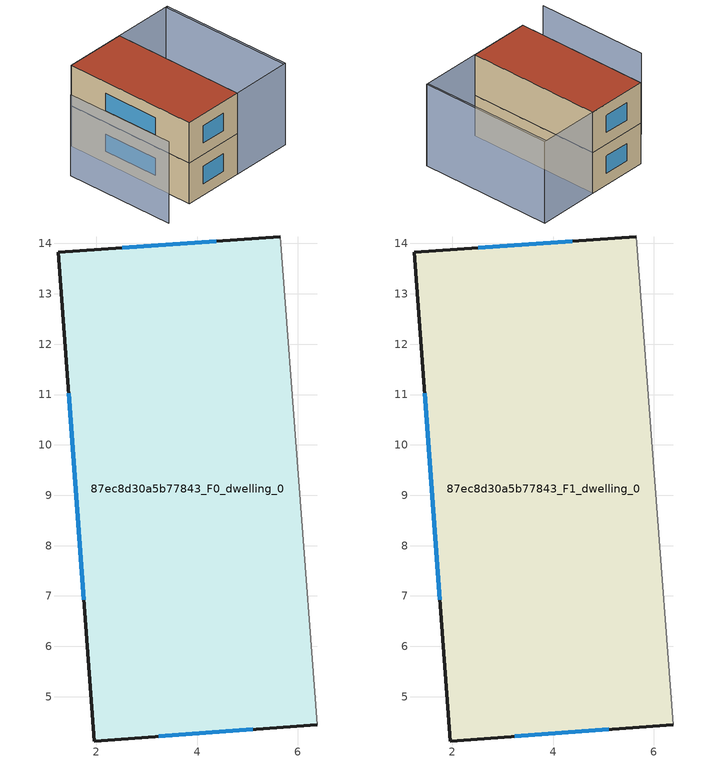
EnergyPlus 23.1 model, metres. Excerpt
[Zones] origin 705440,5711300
87ec8d30a5b77843_F0_dwelling_0
 floor ground (EU_floor_Construction): 5.65,14.13 6.39,4.45 1.96,4.12 1.24,13.83 z0
 wall outside (EU_wall_Construction): 5.65,14.13 1.24,13.83 1.96,4.12 6.39,4.45 z0:3
 wall adiabatic (EU_wall_Construction): 6.39,4.45 5.65,14.13 z0:3
 window (EU_Window_Construction): 4.38,14.04 2.51,13.91 / 3.24,4.21 5.11,4.35 / 1.45,11.02 1.75,6.93 z0.87:2.13
87ec8d30a5b77843_F1_dwelling_0
 floor to 87ec8d30a5b77843_F0_dwelling_0 (EU_floor_Construction): 5.65,14.13 6.38,4.45 1.96,4.12 1.24,13.83 z3
 wall outside (EU_wall_Construction): 5.65,14.13 1.24,13.83 1.96,4.12 6.39,4.45 z3:6
 wall adiabatic (EU_wall_Construction): 6.39,4.45 5.65,14.13 z3:6
 window (EU_Window_Construction): 4.38,14.04 2.51,13.91 / 3.24,4.21 5.11,4.35 / 1.45,11.02 1.75,6.93 z3.87:5.13
 roof outside (EU_roof_Construction): 6.39,4.45 5.65,14.13 1.24,13.83 1.96,4.12 z6
shading: 10.72,4.77 9.96,14.44 / -1.09,11.47 -0.44,3.45 / 6.38,4.45 5.65,14.13 / 5.65,14.13 10.11,14.46 / 10.11,14.46 10.85,4.78 / 10.85,4.78 6.38,4.45 z0:6
[Building]
EU S2 Campaign: North Axis=0; Terrain=City; Solar Distribution=FullExterior
[Site:Location]
London: Latitude=51.5; Longitude=-0.5; Time Zone=0; Elevation=25
[SizingPeriod:WeatherFileDays]
AnnualSizingPeriod: Begin Month=1; Begin Day of Month=1; End Month=12; End Day of Month=31; Day of Week for Start Day=Monday; Use Weather File Daylight Saving Period=No; Use Weather File Rain and Snow Indicators=No
[MATERIAL]
EU_InternalMass_Material: Roughness=MediumRough; Thickness=0.1; Conductivity=1; Density=1800; Specific Heat=900; Thermal Absorptance=0.9; Solar Absorptance=0.7; Visible Absorptance=0.7
[MATERIAL:NOMASS] Roughness=MediumRough; Thermal Absorptance=0.9; Solar Absorptance=0.7; Visible Absorptance=0.7
Name | Thermal Resistance
EU_wall_NoMass | 0.724719
EU_roof_NoMass | 2.98947
EU_floor_NoMass | 2.39157
[WINDOWMATERIAL:SIMPLEGLAZINGSYSTEM]
EU_Window_SimpleGlazing: UFactor=2.63425; Solar Heat Gain Coefficient=0.76; Visible Transmittance=0.76
[CONSTRUCTION]
EU_wall_Construction: EU_wall_NoMass
EU_roof_Construction: EU_roof_NoMass
EU_floor_Construction: EU_floor_NoMass
EU_Window_Construction: EU_Window_SimpleGlazing
EU_InternalMass_Construction: EU_InternalMass_Material
[ZONE] Type=1; Multiplier=1; Ceiling Height=autocalculate; Floor Area=autocalculate; Part of Total Floor Area=Yes
Name | Volume
87ec8d30a5b77843_F0_dwelling_0 | 129.225
87ec8d30a5b77843_F1_dwelling_0 | 129.226
[INTERNALMASS] Construction=EU_InternalMass_Construction; Surface Area=43.075
Name | Zone or ZoneList
87ec8d30a5b77843_F0_dwelling_0_EU_InternalMass | 87ec8d30a5b77843_F0_dwelling_0
87ec8d30a5b77843_F1_dwelling_0_EU_InternalMass | 87ec8d30a5b77843_F1_dwelling_0
[OTHEREQUIPMENT] Fuel Type=Electricity; Design Level Calculation Method=Watts/Area; Power per Zone Floor Area=1; Fraction Latent=0; Fraction Radiant=0; Fraction Lost=0; Carbon Dioxide Generation Rate=0; EndUse Subcategory=EU_Step8_InternalGains
Name | Zone or ZoneList or Space or SpaceList | Schedule
EU_Step8_InternalGain_87ec8d30a5b77843_F0_dwelling_0_f000 | 87ec8d30a5b77843_F0_dwelling_0 | EU_Step8_GainSchedule_87ec8d30a5b77843_F0_dwelling_0_f000
EU_Step8_InternalGain_87ec8d30a5b77843_F1_dwelling_0_f000 | 87ec8d30a5b77843_F1_dwelling_0 | EU_Step8_GainSchedule_87ec8d30a5b77843_F1_dwelling_0_f000
[ZONEVENTILATION:DESIGNFLOWRATE] Schedule=EU_AlwaysOn; Design Flow Rate Calculation Method=AirChanges/Hour; Air Changes per Hour=0.418135; Ventilation Type=Natural; Fan Pressure Rise=0; Fan Total Efficiency=1; Constant Term Coefficient=1; Temperature Term Coefficient=0; Velocity Term Coefficient=0; Velocity Squared Term Coefficient=0; Minimum Indoor Temperature=-100; Maximum Indoor Temperature=100; Delta Temperature=-100; Minimum Outdoor Temperature=-100; Maximum Outdoor Temperature=100; Maximum Wind Speed=40
Name | Zone or ZoneList or Space or SpaceList
EU_ConstantAir_87ec8d30a5b77843_F0_dwelling_0 | 87ec8d30a5b77843_F0_dwelling_0
EU_ConstantAir_87ec8d30a5b77843_F1_dwelling_0 | 87ec8d30a5b77843_F1_dwelling_0
[HVACTEMPLATE:THERMOSTAT] Constant Heating Setpoint=20; Constant Cooling Setpoint=50
EU_HeatOnly_87ec8d30a5b77843_F0_dwelling_0; EU_HeatOnly_87ec8d30a5b77843_F1_dwelling_0
[HVACTEMPLATE:ZONE:IDEALLOADSAIRSYSTEM] System Availability Schedule=EU_AlwaysOn; Maximum Heating Supply Air Temperature=50; Minimum Cooling Supply Air Temperature=13; Maximum Heating Supply Air Humidity Ratio=0.0156; Minimum Cooling Supply Air Humidity Ratio=0.0077; Heating Limit=NoLimit; Cooling Limit=NoLimit; Heating Availability Schedule=EU_AlwaysOn; Cooling Availability Schedule=EU_CoolingOff; Dehumidification Control Type=ConstantSensibleHeatRatio; Cooling Sensible Heat Ratio=0.7; Dehumidification Setpoint=60; Humidification Control Type=None; Humidification Setpoint=30; Outdoor Air Method=None; Outdoor Air Flow Rate per Person=0.00944; Outdoor Air Flow Rate per Zone Floor Area=0; Outdoor Air Flow Rate per Zone=0; Demand Controlled Ventilation Type=None; Outdoor Air Economizer Type=NoEconomizer; Heat Recovery Type=None; Sensible Heat Recovery Effectiveness=0.7; Latent Heat Recovery Effectiveness=0.65
Name | Template Thermostat
87ec8d30a5b77843_F0_dwelling_0 | EU_HeatOnly_87ec8d30a5b77843_F0_dwelling_0
87ec8d30a5b77843_F1_dwelling_0 | EU_HeatOnly_87ec8d30a5b77843_F1_dwelling_0
[SIZING:ZONE] Zone Cooling Design Supply Air Temperature Input Method=SupplyAirTemperature; Zone Cooling Design Supply Air Temperature=13; Zone Heating Design Supply Air Temperature Input Method=SupplyAirTemperature; Zone Heating Design Supply Air Temperature=50; Zone Cooling Design Supply Air Humidity Ratio=0.008; Zone Heating Design Supply Air Humidity Ratio=0.008; Cooling Design Air Flow Method=DesignDay; Cooling Design Air Flow Rate=0; Cooling Minimum Air Flow per Zone Floor Area=0.000762; Cooling Minimum Air Flow=0; Cooling Minimum Air Flow Fraction=0.2; Heating Design Air Flow Method=DesignDay; Heating Design Air Flow Rate=0; Heating Maximum Air Flow per Zone Floor Area=0.002032; Heating Maximum Air Flow=0.141576; Heating Maximum Air Flow Fraction=0.3; Account for Dedicated Outdoor Air System=No; Dedicated Outdoor Air System Control Strategy=NeutralSupplyAir; Dedicated Outdoor Air Low Setpoint Temperature for Design=autosize; Dedicated Outdoor Air High Setpoint Temperature for Design=autosize; Zone Load Sizing Method=Sensible Load Only No Latent Load; Zone Latent Cooling Design Supply Air Humidity Ratio Input Method=HumidityRatioDifference; Zone Cooling Design Supply Air Humidity Ratio Difference=0.005; Zone Latent Heating Design Supply Air Humidity Ratio Input Method=HumidityRatioDifference; Zone Humidification Design Supply Air Humidity Ratio Difference=0.005
87ec8d30a5b77843_F0_dwelling_0; 87ec8d30a5b77843_F1_dwelling_0
[SCHEDULE:CONSTANT]
Name | Hourly Value
EU_AlwaysOn | 1
EU_CoolingOff | 0
[SCHEDULE:FILE] Column Number=1; Rows to Skip at Top=0; Number of Hours of Data=8760; Column Separator=Comma; Interpolate to Timestep=No; Minutes per Item=60; Adjust Schedule for Daylight Savings=Yes
Name | File
EU_Step8_GainSchedule_87ec8d30a5b77843_F0_dwelling_0_f000 | ../../schedules/87ec8d30a5b77843/87ec8d30a5b77843_F0_dwelling_0_f000_gain.csv
EU_Step8_GainSchedule_87ec8d30a5b77843_F1_dwelling_0_f000 | ../../schedules/87ec8d30a5b77843/87ec8d30a5b77843_F1_dwelling_0_f000_gain.csv
